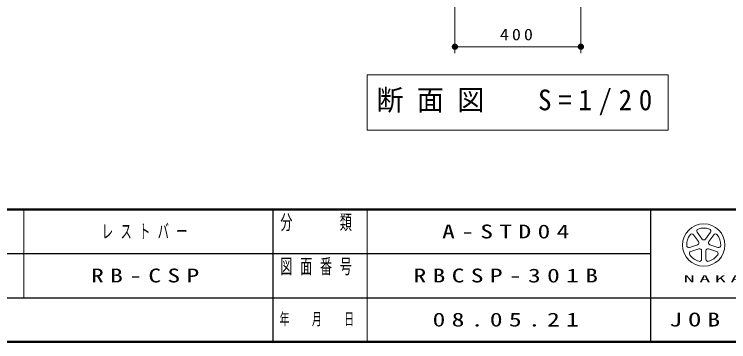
# Model space of a CAD drawing. Units: millimetres on the paper, with parts at other scales. Extents: x -365 to 0, y 0 to 257.
# Drawn here: x -171 to -57.6, y 0 to 52 of the extents above; entities that cross this region are included whole.
import ezdxf

# ---------------------------------------------------------------- set-up
doc = ezdxf.new("R2010")
doc.units = ezdxf.units.MM
doc.layers.add('1_20', color=7, linetype='Continuous', lineweight=13)
doc.layers.add('NAKAMURA図枠', color=7, linetype='Continuous', lineweight=13)
doc.layers.add('図面情報', color=7, linetype='Continuous')
doc.styles.add('ＭＳ ゴシック', font='')
doc.styles.get('ＭＳ ゴシック').set_extended_font_data('MS Gothic')

# ---------------------------------------------------------------- blocks, each defined once
blk = doc.blocks.new('filled_dot')
at = {"color": 0, "linetype": 'Continuous', "lineweight": -2, "const_width": 1.25}
blk.add_lwpolyline([(-0.625, 0, 1), (0.625, 0, 1)], format="xyb", close=True, dxfattribs=at)

msp = doc.modelspace()

# ---------------------------------------------------------------- linework, layer by layer
at = {"layer": '1_20'}
for p, q in [((-101.078, 62.872), (-101.078, 45.872)), ((-81.078, 62.872), (-81.078, 45.872)), ((-81.078, 46.872), (-101.078, 46.872)), ((-114.999, 42.421), (-114.999, 33.621)), ((-67.199, 42.421), (-114.999, 42.421)), ((-67.199, 33.621), (-67.199, 42.421)), ((-114.999, 33.621), (-67.199, 33.621))]:
    msp.add_line(p, q, dxfattribs=at)
at = {"layer": 'NAKAMURA図枠', "lineweight": 50}
for p, q in [((-365, 21), (0, 21)), ((-365, 0), (0, 0))]:
    msp.add_line(p, q, dxfattribs=at)
at = {"layer": 'NAKAMURA図枠'}
for p, q in [((-169.5, 21), (-169.5, 7)), ((-115, 21), (-115, 0)), ((-62.629, 17.393), (-61.844, 16.313)), ((-61.298, 16.313), (-60.513, 17.393)), ((-62.39, 15.917), (-63.175, 16.997)), ((-59.967, 16.997), (-60.752, 15.917)), ((-63.828, 14.985), (-62.559, 15.397)), ((-62.35, 14.755), (-63.62, 14.343)), ((-59.522, 14.343), (-60.792, 14.755)), ((-60.583, 15.397), (-59.313, 14.985)), ((-61.908, 13.099), (-61.908, 14.434)), ((-61.233, 14.434), (-61.233, 13.099))]:
    msp.add_line(p, q, dxfattribs=at)
at = {"layer": 'NAKAMURA図枠', "color": 211, "lineweight": 25}
for p, q in [((-130, 21), (-130, 0)), ((-70, 21), (-70, 0)), ((-182.5, 14), (-70, 14)), ((-237.5, 7), (0, 7))]:
    msp.add_line(p, q, dxfattribs=at)
at = {"layer": 'NAKAMURA図枠'}
msp.add_circle((-61.571, 15.363), 3.375, dxfattribs=at)
for centre, radius, start, end in [((-63.448, 16.798), 0.338, 35.99999, 142.60154), ((-62.356, 17.592), 0.338, 109.39847, 215.99997), ((-61.571, 15.363), 2.7, 70.60155, 109.39847), ((-60.786, 17.592), 0.338, 324, 70.60155), ((-59.694, 16.798), 0.338, 37.39846, 143.99995), ((-61.571, 15.363), 2.7, 142.60154, 181.39846), ((-62.663, 15.718), 0.338, 287.99998, 35.99999), ((-61.571, 16.512), 0.338, 215.99998, 324), ((-60.479, 15.718), 0.338, 143.99996, 251.99999), ((-61.571, 15.363), 2.7, 358.60155, 37.39847), ((-63.933, 15.306), 0.338, 181.39848, 287.99997), ((-62.246, 14.434), 0.338, 359.99997, 107.99999), ((-60.896, 14.434), 0.338, 71.99997, 179.99999), ((-59.209, 15.306), 0.338, 252.00001, 358.60156), ((-63.516, 14.022), 0.338, 107.99999, 214.60154), ((-61.571, 15.363), 2.7, 214.60156, 253.39848), ((-61.571, 15.363), 2.7, 286.60155, 325.39847), ((-59.626, 14.022), 0.338, 325.39847, 71.99996), ((-62.246, 13.099), 0.338, 253.39847, 359.99997), ((-60.896, 13.099), 0.338, 179.99999, 286.60154)]:
    msp.add_arc(centre, radius, start, end, dxfattribs=at)

# ---------------------------------------------------------------- block references
at = {"layer": '1_20', "xscale": 0.4, "yscale": 0.4}
msp.add_blockref('filled_dot', (-101.078, 46.872), dxfattribs=at)
at = {"layer": '1_20', "xscale": 0.4, "yscale": 0.4, "rotation": 180}
msp.add_blockref('filled_dot', (-81.078, 46.872), dxfattribs=at)

# ---------------------------------------------------------------- texts
at = {"layer": '1_20', "style": 'ＭＳ ゴシック'}
for s, insert, char_height, attachment_point in [('\\T1.33;\\W1.15;400', (-91.078, 47.872), 1.833, 8), ('\\T1.5;\\W0.95;断面図\u3000S=1/20', (-91.099, 38.021), 3.299, 5)]:
    msp.add_mtext(s, dxfattribs=dict(at, insert=insert, char_height=char_height, attachment_point=attachment_point))
at = {"layer": 'NAKAMURA図枠', "color": 4, "style": 'ＭＳ ゴシック'}
for s, insert, char_height, attachment_point in [('\\T1.64;\\W0.6;分\u3000\u3000類', (-122.5, 20.167), 2.346, 2), ('\\T1.64;\\W0.6;図面番号', (-122.5, 13.167), 2.346, 2), ('\\T1.44;\\W2.3;NAKAMURA\\~MFG.CORPORATION', (-35, 10), 1.1, 5), ('\\T1.64;\\W0.6;年\u3000月\u3000日', (-122.5, 3.5), 1.906, 5), ('\\T1.5;\\W1.35;JOB', (-62.5, 3.5), 2.199, 5)]:
    msp.add_mtext(s, dxfattribs=dict(at, insert=insert, char_height=char_height, attachment_point=attachment_point))
at = {"layer": '図面情報', "char_height": 2.199, "attachment_point": 5, "style": 'ＭＳ ゴシック'}
for s, insert in [('\\T1.64;\\W0.6;レストバー', (-149.75, 17.5)), ('\\T1.5;\\W1.35;A-STD04', (-92.5, 17.5)), ('\\T1.5;\\W1.35;RB-CSP', (-149.75, 10.5)), ('\\T1.5;\\W1.35;RBCSP-301B', (-92.5, 10.5)), ('\\T1.5;\\W1.35;08.05.21', (-92.5, 3.5))]:
    msp.add_mtext(s, dxfattribs=dict(at, insert=insert))

doc.saveas('drawing.dxf')
